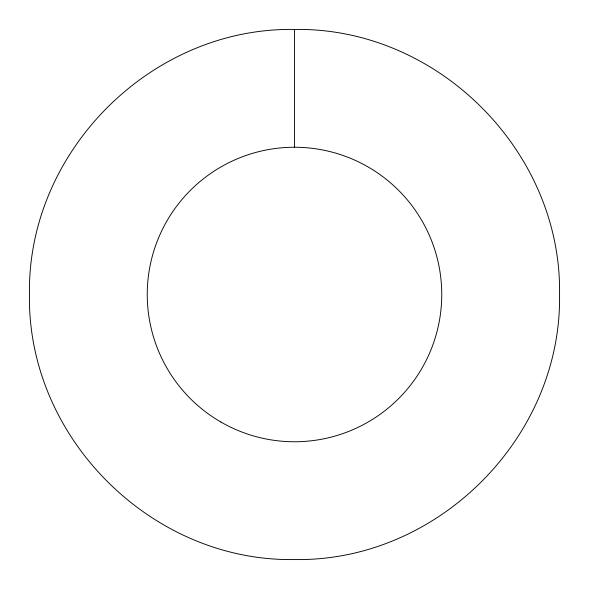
<?xml version="1.0" encoding="UTF-8"?>
<svg xmlns="http://www.w3.org/2000/svg" width="589" height="589" viewBox="0 0 589 589"><rect width="100%" height="100%" fill="white"/><g stroke="black" fill="none" stroke-linecap="round" stroke-linejoin="round"><path stroke-width="0.88" d="M294.5 29.45C151.432 27.065 27.065 151.432 29.45 294.5C27.065 437.568 151.432 561.935 294.5 559.55C437.546 561.935 561.965 437.568 559.55 294.5C561.965 151.432 437.553 27.065 294.5 29.45L294.5 147.25M220.875 422.026A147.25 147.25 0 0 0 441.75 294.5A147.25 147.25 0 0 0 220.875 166.974A147.25 147.25 0 0 0 220.875 422.026"/></g></svg>
